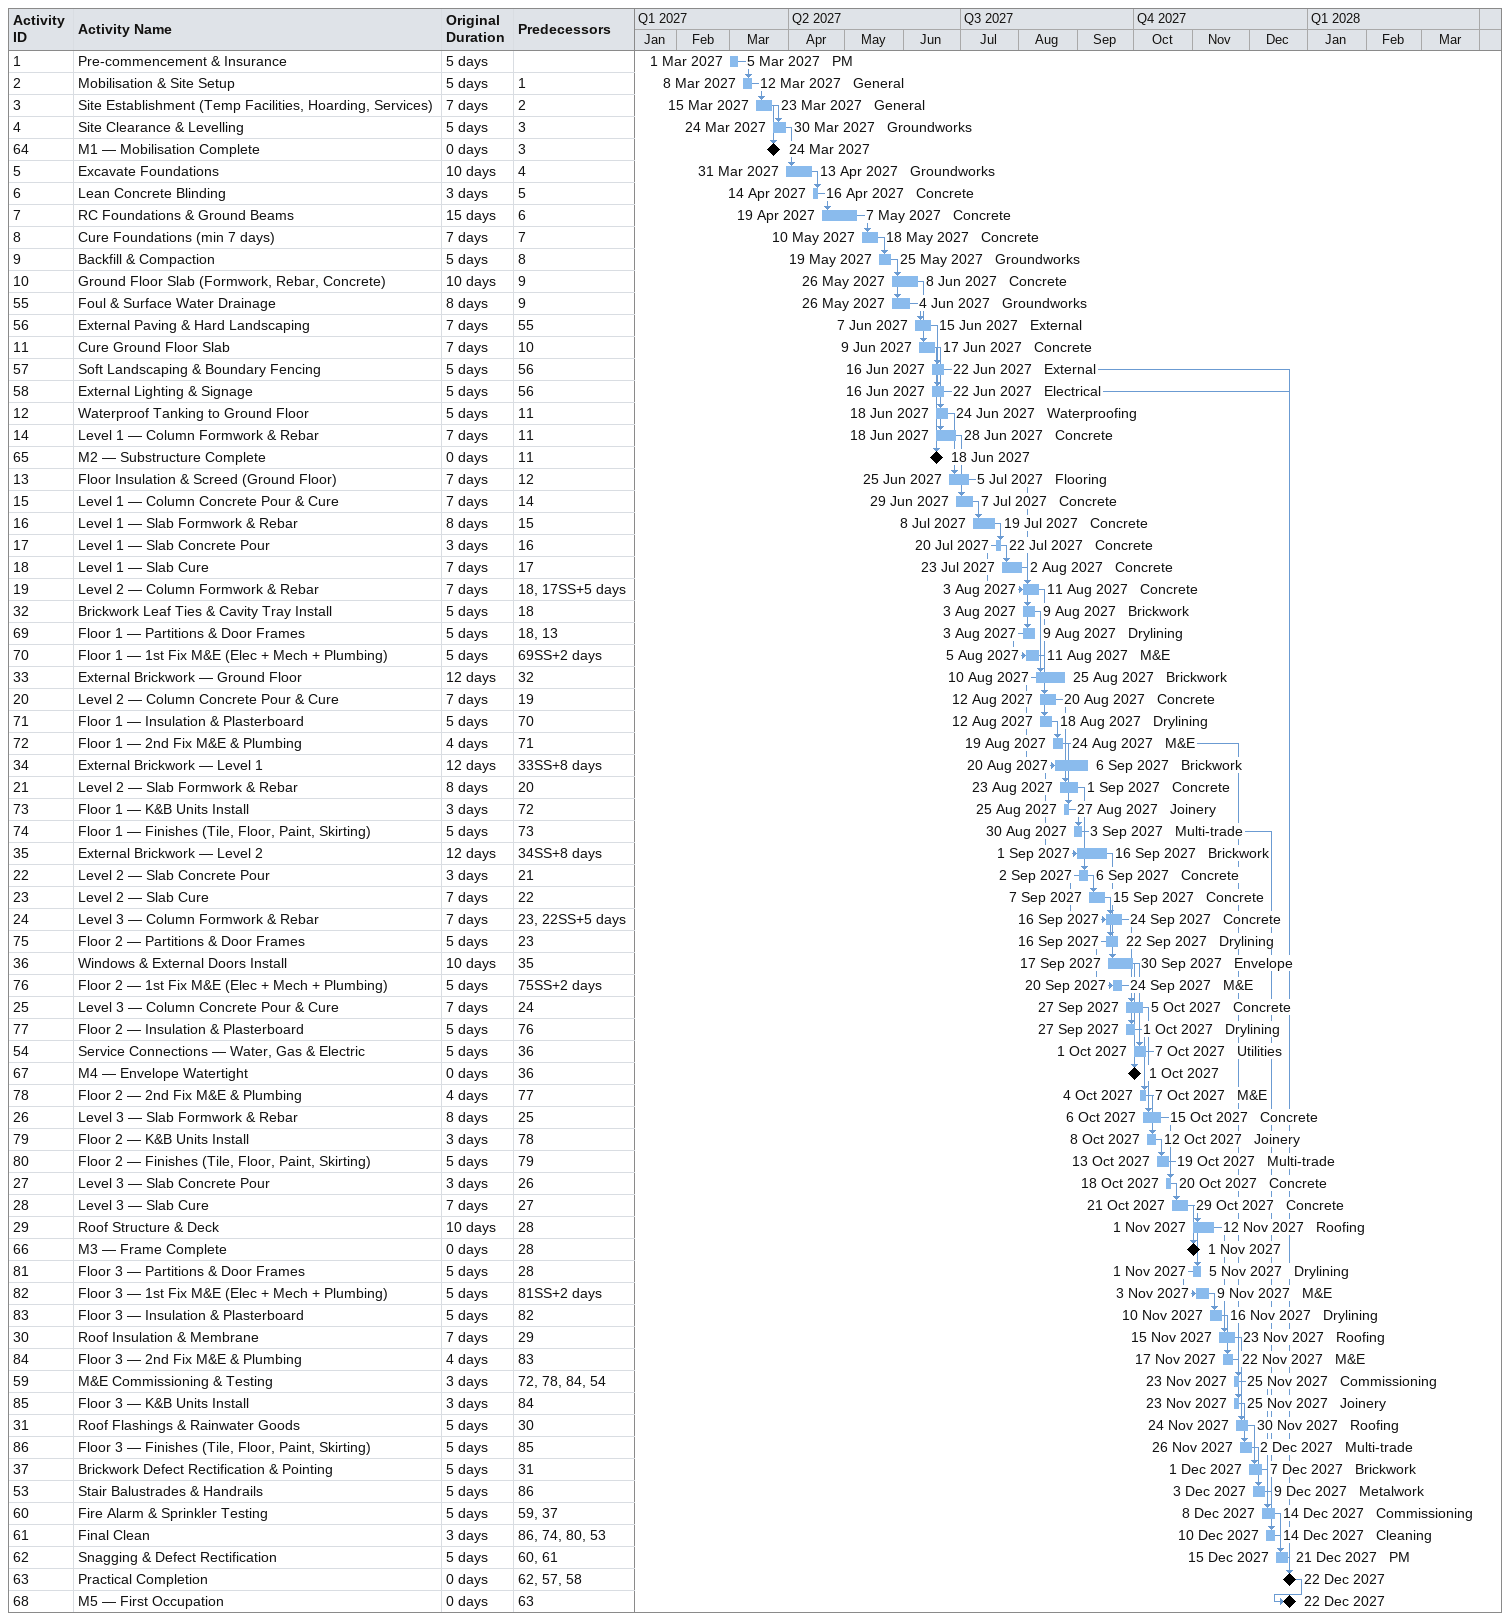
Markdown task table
| ID | Task | Original duration | Start | Finish | Predecessors | Resources |
|---|---|---|---|---|---|---|
| 1 | Pre-commencement & Insurance | 5d | 2027-03-01 | 2027-03-05 |  | PM |
| 2 | Mobilisation & Site Setup | 5d | 2027-03-08 | 2027-03-12 | 1 | General |
| 3 | Site Establishment (Temp Facilities, Hoarding, Services) | 7d | 2027-03-15 | 2027-03-23 | 2 | General |
| 4 | Site Clearance & Levelling | 5d | 2027-03-24 | 2027-03-30 | 3 | Groundworks |
| 64 | M1 — Mobilisation Complete | 0d | 2027-03-24 | 2027-03-24 | 3 |  |
| 5 | Excavate Foundations | 10d | 2027-03-31 | 2027-04-13 | 4 | Groundworks |
| 6 | Lean Concrete Blinding | 3d | 2027-04-14 | 2027-04-16 | 5 | Concrete |
| 7 | RC Foundations & Ground Beams | 15d | 2027-04-19 | 2027-05-07 | 6 | Concrete |
| 8 | Cure Foundations (min 7 days) | 7d | 2027-05-10 | 2027-05-18 | 7 | Concrete |
| 9 | Backfill & Compaction | 5d | 2027-05-19 | 2027-05-25 | 8 | Groundworks |
| 10 | Ground Floor Slab (Formwork, Rebar, Concrete) | 10d | 2027-05-26 | 2027-06-08 | 9 | Concrete |
| 55 | Foul & Surface Water Drainage | 8d | 2027-05-26 | 2027-06-04 | 9 | Groundworks |
| 56 | External Paving & Hard Landscaping | 7d | 2027-06-07 | 2027-06-15 | 55 | External |
| 11 | Cure Ground Floor Slab | 7d | 2027-06-09 | 2027-06-17 | 10 | Concrete |
| 57 | Soft Landscaping & Boundary Fencing | 5d | 2027-06-16 | 2027-06-22 | 56 | External |
| 58 | External Lighting & Signage | 5d | 2027-06-16 | 2027-06-22 | 56 | Electrical |
| 12 | Waterproof Tanking to Ground Floor | 5d | 2027-06-18 | 2027-06-24 | 11 | Waterproofing |
| 14 | Level 1 — Column Formwork & Rebar | 7d | 2027-06-18 | 2027-06-28 | 11 | Concrete |
| 65 | M2 — Substructure Complete | 0d | 2027-06-18 | 2027-06-18 | 11 |  |
| 13 | Floor Insulation & Screed (Ground Floor) | 7d | 2027-06-25 | 2027-07-05 | 12 | Flooring |
| 15 | Level 1 — Column Concrete Pour & Cure | 7d | 2027-06-29 | 2027-07-07 | 14 | Concrete |
| 16 | Level 1 — Slab Formwork & Rebar | 8d | 2027-07-08 | 2027-07-19 | 15 | Concrete |
| 17 | Level 1 — Slab Concrete Pour | 3d | 2027-07-20 | 2027-07-22 | 16 | Concrete |
| 18 | Level 1 — Slab Cure | 7d | 2027-07-23 | 2027-08-02 | 17 | Concrete |
| 19 | Level 2 — Column Formwork & Rebar | 7d | 2027-08-03 | 2027-08-11 | 18, 17SS+5d | Concrete |
| 32 | Brickwork Leaf Ties & Cavity Tray Install | 5d | 2027-08-03 | 2027-08-09 | 18 | Brickwork |
| 69 | Floor 1 — Partitions & Door Frames | 5d | 2027-08-03 | 2027-08-09 | 18, 13 | Drylining |
| 70 | Floor 1 — 1st Fix M&E (Elec + Mech + Plumbing) | 5d | 2027-08-05 | 2027-08-11 | 69SS+2d | M&E |
| 33 | External Brickwork — Ground Floor | 12d | 2027-08-10 | 2027-08-25 | 32 | Brickwork |
| 20 | Level 2 — Column Concrete Pour & Cure | 7d | 2027-08-12 | 2027-08-20 | 19 | Concrete |
| 71 | Floor 1 — Insulation & Plasterboard | 5d | 2027-08-12 | 2027-08-18 | 70 | Drylining |
| 72 | Floor 1 — 2nd Fix M&E & Plumbing | 4d | 2027-08-19 | 2027-08-24 | 71 | M&E |
| 34 | External Brickwork — Level 1 | 12d | 2027-08-20 | 2027-09-06 | 33SS+8d | Brickwork |
| 21 | Level 2 — Slab Formwork & Rebar | 8d | 2027-08-23 | 2027-09-01 | 20 | Concrete |
| 73 | Floor 1 — K&B Units Install | 3d | 2027-08-25 | 2027-08-27 | 72 | Joinery |
| 74 | Floor 1 — Finishes (Tile, Floor, Paint, Skirting) | 5d | 2027-08-30 | 2027-09-03 | 73 | Multi-trade |
| 35 | External Brickwork — Level 2 | 12d | 2027-09-01 | 2027-09-16 | 34SS+8d | Brickwork |
| 22 | Level 2 — Slab Concrete Pour | 3d | 2027-09-02 | 2027-09-06 | 21 | Concrete |
| 23 | Level 2 — Slab Cure | 7d | 2027-09-07 | 2027-09-15 | 22 | Concrete |
| 24 | Level 3 — Column Formwork & Rebar | 7d | 2027-09-16 | 2027-09-24 | 23, 22SS+5d | Concrete |
| 75 | Floor 2 — Partitions & Door Frames | 5d | 2027-09-16 | 2027-09-22 | 23 | Drylining |
| 36 | Windows & External Doors Install | 10d | 2027-09-17 | 2027-09-30 | 35 | Envelope |
| 76 | Floor 2 — 1st Fix M&E (Elec + Mech + Plumbing) | 5d | 2027-09-20 | 2027-09-24 | 75SS+2d | M&E |
| 25 | Level 3 — Column Concrete Pour & Cure | 7d | 2027-09-27 | 2027-10-05 | 24 | Concrete |
| 77 | Floor 2 — Insulation & Plasterboard | 5d | 2027-09-27 | 2027-10-01 | 76 | Drylining |
| 54 | Service Connections — Water, Gas & Electric | 5d | 2027-10-01 | 2027-10-07 | 36 | Utilities |
| 67 | M4 — Envelope Watertight | 0d | 2027-10-01 | 2027-10-01 | 36 |  |
| 78 | Floor 2 — 2nd Fix M&E & Plumbing | 4d | 2027-10-04 | 2027-10-07 | 77 | M&E |
| 26 | Level 3 — Slab Formwork & Rebar | 8d | 2027-10-06 | 2027-10-15 | 25 | Concrete |
| 79 | Floor 2 — K&B Units Install | 3d | 2027-10-08 | 2027-10-12 | 78 | Joinery |
| 80 | Floor 2 — Finishes (Tile, Floor, Paint, Skirting) | 5d | 2027-10-13 | 2027-10-19 | 79 | Multi-trade |
| 27 | Level 3 — Slab Concrete Pour | 3d | 2027-10-18 | 2027-10-20 | 26 | Concrete |
| 28 | Level 3 — Slab Cure | 7d | 2027-10-21 | 2027-10-29 | 27 | Concrete |
| 29 | Roof Structure & Deck | 10d | 2027-11-01 | 2027-11-12 | 28 | Roofing |
| 66 | M3 — Frame Complete | 0d | 2027-11-01 | 2027-11-01 | 28 |  |
| 81 | Floor 3 — Partitions & Door Frames | 5d | 2027-11-01 | 2027-11-05 | 28 | Drylining |
| 82 | Floor 3 — 1st Fix M&E (Elec + Mech + Plumbing) | 5d | 2027-11-03 | 2027-11-09 | 81SS+2d | M&E |
| 83 | Floor 3 — Insulation & Plasterboard | 5d | 2027-11-10 | 2027-11-16 | 82 | Drylining |
| 30 | Roof Insulation & Membrane | 7d | 2027-11-15 | 2027-11-23 | 29 | Roofing |
| 84 | Floor 3 — 2nd Fix M&E & Plumbing | 4d | 2027-11-17 | 2027-11-22 | 83 | M&E |
| 59 | M&E Commissioning & Testing | 3d | 2027-11-23 | 2027-11-25 | 72, 78, 84, 54 | Commissioning |
| 85 | Floor 3 — K&B Units Install | 3d | 2027-11-23 | 2027-11-25 | 84 | Joinery |
| 31 | Roof Flashings & Rainwater Goods | 5d | 2027-11-24 | 2027-11-30 | 30 | Roofing |
| 86 | Floor 3 — Finishes (Tile, Floor, Paint, Skirting) | 5d | 2027-11-26 | 2027-12-02 | 85 | Multi-trade |
| 37 | Brickwork Defect Rectification & Pointing | 5d | 2027-12-01 | 2027-12-07 | 31 | Brickwork |
| 53 | Stair Balustrades & Handrails | 5d | 2027-12-03 | 2027-12-09 | 86 | Metalwork |
| 60 | Fire Alarm & Sprinkler Testing | 5d | 2027-12-08 | 2027-12-14 | 59, 37 | Commissioning |
| 61 | Final Clean | 3d | 2027-12-10 | 2027-12-14 | 86, 74, 80, 53 | Cleaning |
| 62 | Snagging & Defect Rectification | 5d | 2027-12-15 | 2027-12-21 | 60, 61 | PM |
| 63 | Practical Completion | 0d | 2027-12-22 | 2027-12-22 | 62, 57, 58 |  |
| 68 | M5 — First Occupation | 0d | 2027-12-22 | 2027-12-22 | 63 |  |
